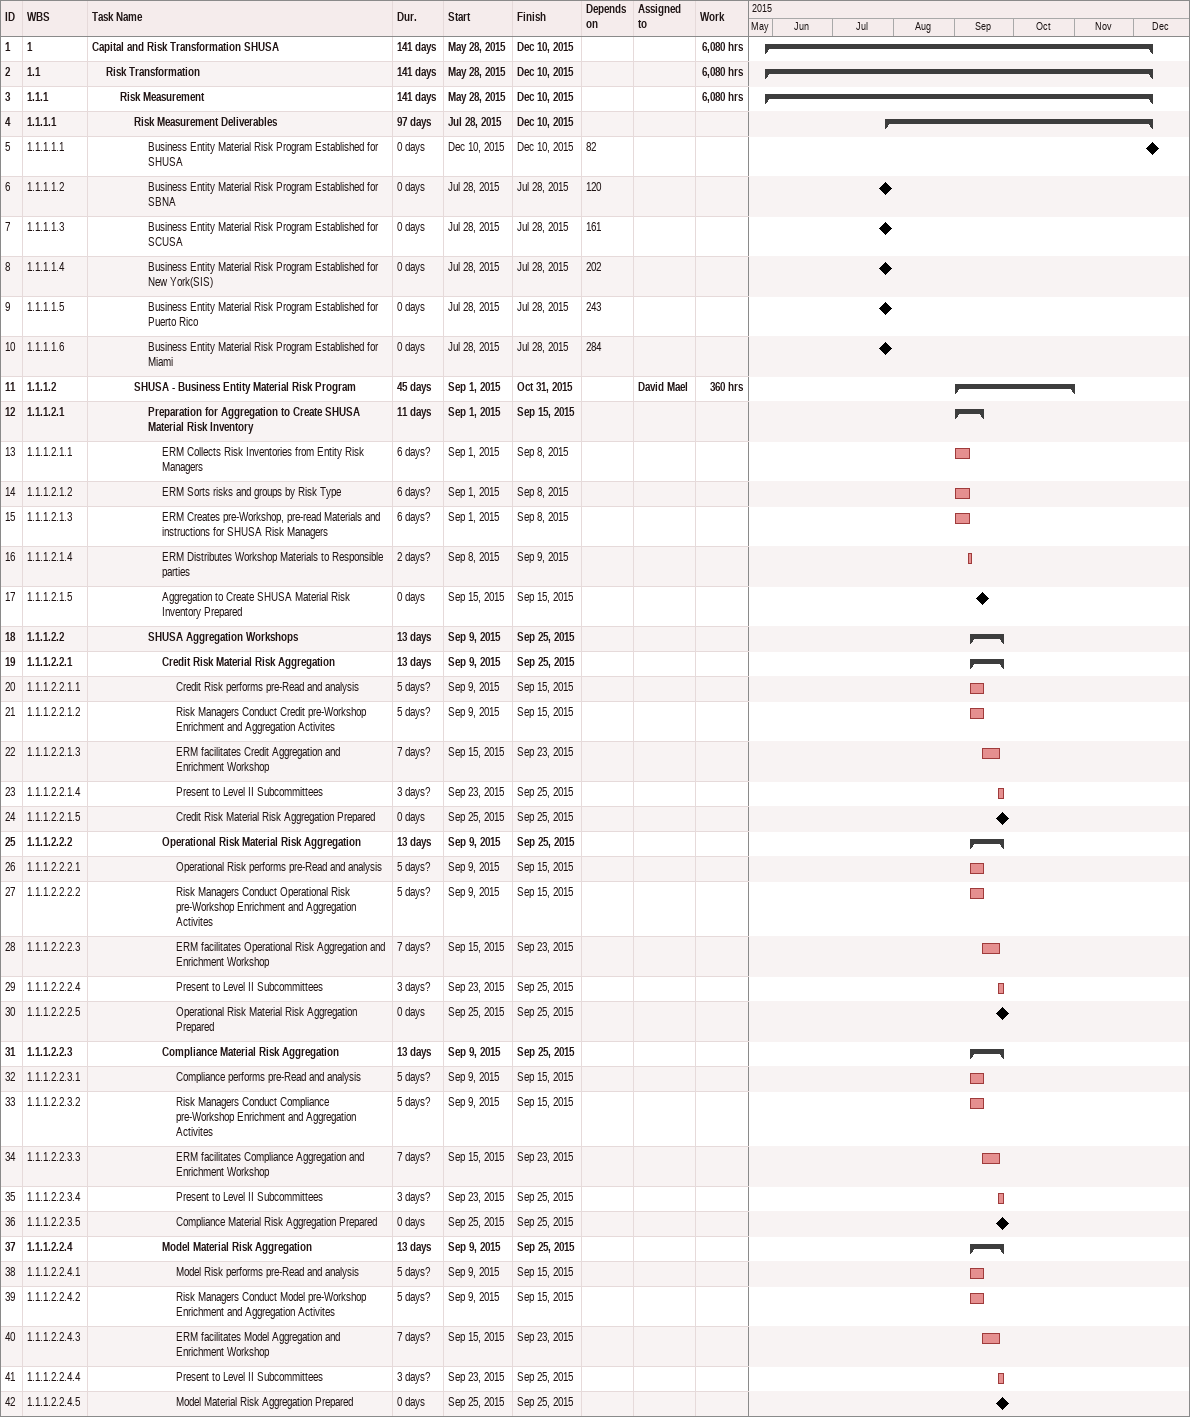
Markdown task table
| ID | WBS | Task | Duration | Start | Finish | Predecessors | Resources | Work (h) |
|---|---|---|---|---|---|---|---|---|
| 1 | 1 | **Capital and Risk Transformation SHUSA** | 141d | 2015-05-28 | 2015-12-10 |  |  | 6080 |
| 2 | 1.1 | **Risk Transformation** | 141d | 2015-05-28 | 2015-12-10 |  |  | 6080 |
| 3 | 1.1.1 | **Risk Measurement** | 141d | 2015-05-28 | 2015-12-10 |  |  | 6080 |
| 4 | 1.1.1.1 | **Risk Measurement Deliverables** | 97d | 2015-07-28 | 2015-12-10 |  |  |  |
| 5 | 1.1.1.1.1 | Business Entity Material Risk Program Established for SHUSA | 0d | 2015-12-10 | 2015-12-10 | 82 |  |  |
| 6 | 1.1.1.1.2 | Business Entity Material Risk Program Established for SBNA | 0d | 2015-07-28 | 2015-07-28 | 120 |  |  |
| 7 | 1.1.1.1.3 | Business Entity Material Risk Program Established for SCUSA | 0d | 2015-07-28 | 2015-07-28 | 161 |  |  |
| 8 | 1.1.1.1.4 | Business Entity Material Risk Program Established for New York(SIS) | 0d | 2015-07-28 | 2015-07-28 | 202 |  |  |
| 9 | 1.1.1.1.5 | Business Entity Material Risk Program Established for Puerto Rico | 0d | 2015-07-28 | 2015-07-28 | 243 |  |  |
| 10 | 1.1.1.1.6 | Business Entity Material Risk Program Established for Miami | 0d | 2015-07-28 | 2015-07-28 | 284 |  |  |
| 11 | 1.1.1.2 | **SHUSA - Business Entity Material Risk Program** | 45d | 2015-09-01 | 2015-10-31 |  | David Mael | 360 |
| 12 | 1.1.1.2.1 | **Preparation for Aggregation to Create SHUSA Material Risk Inventory** | 11d | 2015-09-01 | 2015-09-15 |  |  |  |
| 13 | 1.1.1.2.1.1 | ERM Collects Risk Inventories from Entity Risk Managers | 6d? | 2015-09-01 | 2015-09-08 |  |  |  |
| 14 | 1.1.1.2.1.2 | ERM Sorts risks and groups by Risk Type | 6d? | 2015-09-01 | 2015-09-08 |  |  |  |
| 15 | 1.1.1.2.1.3 | ERM Creates pre-Workshop, pre-read Materials and instructions for SHUSA Risk Managers | 6d? | 2015-09-01 | 2015-09-08 |  |  |  |
| 16 | 1.1.1.2.1.4 | ERM Distributes Workshop Materials to Responsible parties | 2d? | 2015-09-08 | 2015-09-09 |  |  |  |
| 17 | 1.1.1.2.1.5 | Aggregation to Create SHUSA Material Risk Inventory Prepared | 0d | 2015-09-15 | 2015-09-15 |  |  |  |
| 18 | 1.1.1.2.2 | **SHUSA Aggregation Workshops** | 13d | 2015-09-09 | 2015-09-25 |  |  |  |
| 19 | 1.1.1.2.2.1 | **Credit Risk Material Risk Aggregation** | 13d | 2015-09-09 | 2015-09-25 |  |  |  |
| 20 | 1.1.1.2.2.1.1 | Credit Risk performs pre-Read and analysis | 5d? | 2015-09-09 | 2015-09-15 |  |  |  |
| 21 | 1.1.1.2.2.1.2 | Risk Managers Conduct Credit pre-Workshop Enrichment and Aggregation Activites | 5d? | 2015-09-09 | 2015-09-15 |  |  |  |
| 22 | 1.1.1.2.2.1.3 | ERM facilitates Credit Aggregation and Enrichment Workshop | 7d? | 2015-09-15 | 2015-09-23 |  |  |  |
| 23 | 1.1.1.2.2.1.4 | Present to Level II Subcommittees | 3d? | 2015-09-23 | 2015-09-25 |  |  |  |
| 24 | 1.1.1.2.2.1.5 | Credit Risk Material Risk Aggregation Prepared | 0d | 2015-09-25 | 2015-09-25 |  |  |  |
| 25 | 1.1.1.2.2.2 | **Operational Risk Material Risk Aggregation** | 13d | 2015-09-09 | 2015-09-25 |  |  |  |
| 26 | 1.1.1.2.2.2.1 | Operational Risk performs pre-Read and analysis | 5d? | 2015-09-09 | 2015-09-15 |  |  |  |
| 27 | 1.1.1.2.2.2.2 | Risk Managers Conduct Operational Risk pre-Workshop Enrichment and Aggregation Activites | 5d? | 2015-09-09 | 2015-09-15 |  |  |  |
| 28 | 1.1.1.2.2.2.3 | ERM facilitates Operational Risk Aggregation and Enrichment Workshop | 7d? | 2015-09-15 | 2015-09-23 |  |  |  |
| 29 | 1.1.1.2.2.2.4 | Present to Level II Subcommittees | 3d? | 2015-09-23 | 2015-09-25 |  |  |  |
| 30 | 1.1.1.2.2.2.5 | Operational Risk Material Risk Aggregation Prepared | 0d | 2015-09-25 | 2015-09-25 |  |  |  |
| 31 | 1.1.1.2.2.3 | **Compliance Material Risk Aggregation** | 13d | 2015-09-09 | 2015-09-25 |  |  |  |
| 32 | 1.1.1.2.2.3.1 | Compliance performs pre-Read and analysis | 5d? | 2015-09-09 | 2015-09-15 |  |  |  |
| 33 | 1.1.1.2.2.3.2 | Risk Managers Conduct Compliance pre-Workshop Enrichment and Aggregation Activites | 5d? | 2015-09-09 | 2015-09-15 |  |  |  |
| 34 | 1.1.1.2.2.3.3 | ERM facilitates Compliance Aggregation and Enrichment Workshop | 7d? | 2015-09-15 | 2015-09-23 |  |  |  |
| 35 | 1.1.1.2.2.3.4 | Present to Level II Subcommittees | 3d? | 2015-09-23 | 2015-09-25 |  |  |  |
| 36 | 1.1.1.2.2.3.5 | Compliance Material Risk Aggregation Prepared | 0d | 2015-09-25 | 2015-09-25 |  |  |  |
| 37 | 1.1.1.2.2.4 | **Model Material Risk Aggregation** | 13d | 2015-09-09 | 2015-09-25 |  |  |  |
| 38 | 1.1.1.2.2.4.1 | Model Risk performs pre-Read and analysis | 5d? | 2015-09-09 | 2015-09-15 |  |  |  |
| 39 | 1.1.1.2.2.4.2 | Risk Managers Conduct Model pre-Workshop Enrichment and Aggregation Activites | 5d? | 2015-09-09 | 2015-09-15 |  |  |  |
| 40 | 1.1.1.2.2.4.3 | ERM facilitates Model Aggregation and Enrichment Workshop | 7d? | 2015-09-15 | 2015-09-23 |  |  |  |
| 41 | 1.1.1.2.2.4.4 | Present to Level II Subcommittees | 3d? | 2015-09-23 | 2015-09-25 |  |  |  |
| 42 | 1.1.1.2.2.4.5 | Model Material Risk Aggregation Prepared | 0d | 2015-09-25 | 2015-09-25 |  |  |  |
